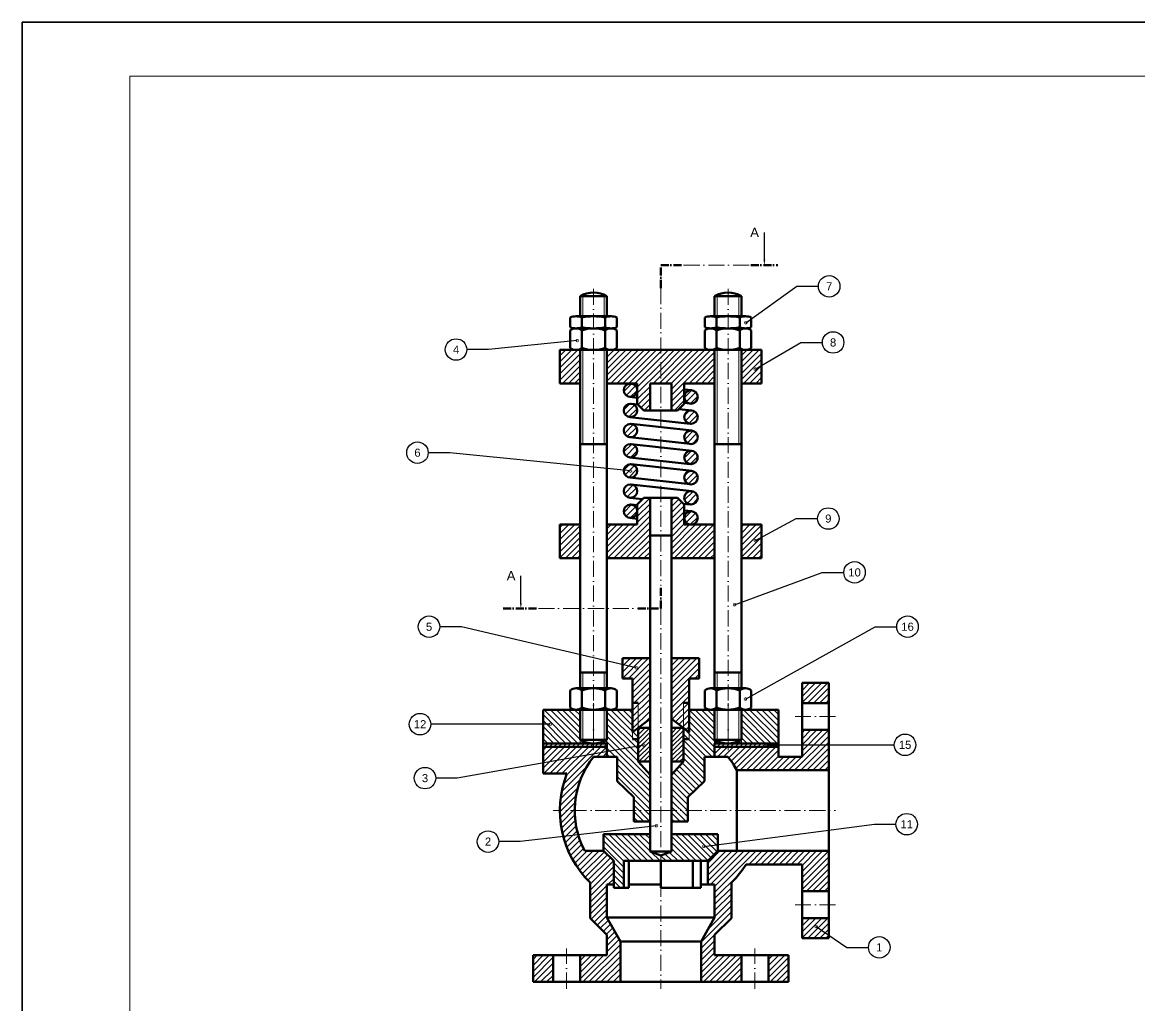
# Model space of a CAD drawing. Header units: millimetres. Extents: x 1800 to 4530, y 1899 to 2196.
# Drawn here: x 1800 to 2007.5, y 2012.9 to 2195.6 of the extents above; entities that cross this region are included whole.
import ezdxf
from ezdxf import colors
from ezdxf.entities.mleader import LeaderData, LeaderLine
from ezdxf.enums import TextEntityAlignment as Align
from ezdxf.math import Vec2, Vec3

# ---------------------------------------------------------------- set-up
doc = ezdxf.new("R2010")
doc.units = ezdxf.units.MM
doc.linetypes.add('ACAD_ISO10W100', pattern=[18, 12, -3, 0, -3])
for name, color, linetype, lineweight in [('010_formato', 5, 'Continuous', 35), ('015_cajetin', 4, 'Continuous', 18), ('030_linea_continua_gruesa', 7, 'Continuous', 50), ('031_linea_continua_fina', 4, 'Continuous', 18), ('034_ejes', 2, 'ACAD_ISO10W100', 18), ('035_rayados_sombreados', 3, 'Continuous', 18), ('040_cotas.', 1, 'Continuous', 18), ('060_plano_de_corte', 6, 'ACAD_ISO10W100', 50)]:
    doc.layers.add(name, color=color, linetype=linetype, lineweight=lineweight)
doc.styles.add('Arial 2.5', font='arial.ttf', dxfattribs={"height": 2.5})
doc.styles.add('Arial 3.5', font='arial.ttf', dxfattribs={"height": 3.5})
doc.styles.get("Standard").update_dxf_attribs({"font": 'arial.ttf'})
pattern_1 = [(45, (1456.81805, 2164.7955), (-0.561266, 0.561266), [])]
pattern_2 = [(45, (1710.3457, 2073.61654), (-0.4209495, 0.4209495), [])]
pattern_3 = [(45, (1394.3707, 2216.21685), (-0.561266, 0.561266), [])]
pattern_4 = [(45, (1710.3457, 2073.6165), (-0.561266, 0.561266), [])]

# ---------------------------------------------------------------- blocks, each defined once
blk = doc.blocks.new('_TagCircle')
at = {"color": 0, "linetype": 'ByBlock', "lineweight": -2, "transparency": 16777216}
blk.add_circle((0, 0), 4, dxfattribs=at)
at = {"layer": '035_rayados_sombreados', "color": 0, "transparency": 16777216, "style": 'Arial 2.5'}
blk.add_attdef('NÚMEROETIQUETA', text='', height=3, dxfattribs=at).set_placement((0, -1.5), align=Align.CENTER)
blk = doc.blocks.new('_DotSmall')
at = {"color": 0, "linetype": 'ByBlock', "const_width": 0.5}
blk.add_lwpolyline([(-0.0625, 0, 1), (0.0625, 0, 1)], format="xyb", close=True, dxfattribs=at)

msp = doc.modelspace()

# ---------------------------------------------------------------- hatches: boundary and pattern name
at = {"layer": '035_rayados_sombreados'}
h = msp.add_hatch(dxfattribs=at)
h.set_pattern_fill('ANSI31', color=256, scale=0.25)
h.set_pattern_definition(pattern_3)
h.paths.add_polyline_path([(1914.273, 2128.396), (1908.648, 2128.396), (1908.648, 2134.646), (1918.648, 2134.646), (1918.648, 2128.396), (1916.648, 2128.396), (1916.648, 2123.396), (1915.523, 2123.396), (1914.273, 2124.646)])
h.paths.add_polyline_path([(1899.898, 2134.646), (1903.648, 2134.646), (1903.648, 2128.396), (1899.898, 2128.396)])
h = msp.add_hatch(dxfattribs=at)
h.set_pattern_fill('ANSI31', color=256, scale=0.25)
h.set_pattern_definition(pattern_3)
h.paths.add_polyline_path([(1923.023, 2128.396), (1928.648, 2128.396), (1928.648, 2134.646), (1918.648, 2134.646), (1918.648, 2128.396), (1920.648, 2128.396), (1920.648, 2123.396), (1921.773, 2123.396), (1923.023, 2124.646)])
h.paths.add_polyline_path([(1937.398, 2134.646), (1933.648, 2134.646), (1933.648, 2128.396), (1937.398, 2128.396)])
h = msp.add_hatch(dxfattribs=at)
h.set_pattern_fill('ANSI31', color=256, scale=0.25)
h.set_pattern_definition(pattern_4)
h.paths.add_polyline_path([(1914.273, 2127.146, 1), (1911.773, 2127.146, 1)])
h.paths.add_polyline_path([(1925.523, 2125.896, 1), (1923.023, 2125.896, 1)])
h.paths.add_polyline_path([(1911.773, 2123.396, 1), (1914.273, 2123.396, 1)])
h.paths.add_polyline_path([(1923.023, 2122.146, 1), (1925.523, 2122.146, 1)])
h.paths.add_polyline_path([(1914.273, 2119.646, 1), (1911.773, 2119.646, 1)])
h.paths.add_polyline_path([(1925.523, 2118.396, 1), (1923.023, 2118.396, 1)])
h.paths.add_polyline_path([(1914.273, 2115.896, 1), (1911.773, 2115.896, 1)])
h.paths.add_polyline_path([(1925.523, 2114.646, 1), (1923.023, 2114.646, 1)])
h.paths.add_polyline_path([(1911.773, 2112.146, 1), (1914.273, 2112.146, 1)])
h.paths.add_polyline_path([(1923.023, 2110.896, 1), (1925.523, 2110.896, 1)])
h.paths.add_polyline_path([(1911.773, 2108.396, 1), (1914.273, 2108.396, 1)])
h.paths.add_polyline_path([(1925.523, 2107.146, 1), (1923.023, 2107.146, 1)])
h.paths.add_polyline_path([(1914.273, 2104.646, 1), (1911.773, 2104.646, 1)])
h.paths.add_polyline_path([(1923.023, 2103.396, 1), (1925.523, 2103.396, 1)])
h = msp.add_hatch(dxfattribs=at)
h.set_pattern_fill('ANSI31', color=256, scale=0.25)
h.set_pattern_definition(pattern_1)
h.paths.add_polyline_path([(1916.648, 2095.896), (1916.648, 2107.146), (1915.523, 2107.146), (1914.273, 2105.896), (1914.273, 2102.146), (1908.648, 2102.146), (1908.648, 2095.896)])
h.paths.add_polyline_path([(1899.898, 2095.896), (1903.648, 2095.896), (1903.648, 2102.146), (1899.898, 2102.146)])
h = msp.add_hatch(dxfattribs=at)
h.set_pattern_fill('ANSI31', color=256, scale=0.25)
h.set_pattern_definition(pattern_1)
h.paths.add_polyline_path([(1928.648, 2095.896), (1928.648, 2102.146), (1923.023, 2102.146), (1923.023, 2105.896), (1921.773, 2107.146), (1920.648, 2107.146), (1920.648, 2095.896)])
h.paths.add_polyline_path([(1937.398, 2102.146), (1933.648, 2102.146), (1933.648, 2095.896), (1937.398, 2095.896)])
h = msp.add_hatch(dxfattribs=at)
h.set_pattern_fill('ANSI31', color=256, scale=0.25)
h.set_pattern_definition([(45, (1882.071, 2127.18325), (-0.561266, 0.561266), [])])
h.paths.add_polyline_path([(1916.648, 2077.294), (1911.523, 2077.294), (1911.523, 2073.544), (1913.398, 2073.544), (1913.398, 2069.044), (1914.448, 2069.044), (1914.448, 2064.352), (1916.648, 2066.044)])
h.paths.add_polyline_path([(1914.448, 2069.044), (1913.398, 2069.044), (1913.398, 2063.544), (1914.448, 2064.352)])
h.paths.add_polyline_path([(1922.848, 2069.044), (1923.898, 2069.044), (1923.898, 2073.544), (1925.773, 2073.544), (1925.773, 2077.294), (1920.648, 2077.294), (1920.648, 2066.044), (1922.848, 2064.352)])
h.paths.add_polyline_path([(1923.898, 2069.044), (1922.848, 2069.044), (1922.848, 2064.352), (1923.898, 2063.544)])
h = msp.add_hatch(dxfattribs=at)
h.set_pattern_fill('ANSI31', color=256, scale=0.25)
h.set_pattern_definition(pattern_4)
h.paths.add_polyline_path([(1908.648, 2059.945), (1908.648, 2060.852), (1896.773, 2060.852), (1896.773, 2057.842)])
h.paths.add_polyline_path([(1906.158, 2058.977), (1908.648, 2058.977), (1908.648, 2059.945), (1896.773, 2057.842), (1896.773, 2055.852), (1901.204, 2055.852, 0.0941325), (1899.898, 2048.977), (1902.648, 2048.977, -0.1704041)])
h.paths.add_polyline_path([(1902.648, 2048.977), (1899.898, 2048.977, 0.0653476), (1900.533, 2044.138), (1903.299, 2044.458, -0.0716945)])
h.paths.add_polyline_path([(1903.299, 2044.458), (1900.533, 2044.138, 0.1343953), (1905.523, 2035.586), (1905.523, 2028.977), (1908.648, 2025.852), (1908.648, 2022.102), (1903.648, 2022.102), (1903.648, 2017.102), (1911.148, 2017.102), (1911.148, 2024.602), (1908.648, 2029.102), (1908.648, 2035.227), (1909.898, 2035.227), (1909.898, 2039.602), (1908.023, 2041.477), (1904.515, 2041.477, -0.0504395)])
h.paths.add_polyline_path([(1898.648, 2022.102), (1894.898, 2022.102), (1894.898, 2017.102), (1898.648, 2017.102)])
h.paths.add_polyline_path([(1933.648, 2022.102), (1928.648, 2022.102), (1928.648, 2025.852), (1931.773, 2028.977), (1931.773, 2035.586, 0.0582815), (1934.509, 2038.977), (1944.898, 2038.977), (1944.898, 2033.977), (1949.898, 2033.977), (1949.898, 2041.477), (1929.273, 2041.477), (1927.398, 2039.602), (1927.398, 2035.227), (1928.648, 2035.227), (1928.648, 2029.102), (1926.148, 2024.602), (1926.148, 2017.102), (1933.648, 2017.102)])
h.paths.add_polyline_path([(1942.398, 2022.102), (1938.648, 2022.102), (1938.648, 2017.102), (1942.398, 2017.102)], flags=17)
h.paths.add_polyline_path([(1947.716, 2027.123, -1), (1947.742, 2027.106), (1949.898, 2025.71), (1949.898, 2028.977), (1944.898, 2028.977), (1944.898, 2025.227), (1949.898, 2025.227), (1949.898, 2025.71)], flags=17)
h.paths.add_polyline_path([(1949.898, 2061.199), (1944.898, 2061.199), (1944.898, 2058.977), (1940.523, 2058.977), (1940.523, 2060.852), (1928.648, 2060.852), (1928.648, 2058.977), (1931.138, 2058.977, -0.0468483), (1932.781, 2056.477), (1949.898, 2056.477)])
h.paths.add_polyline_path([(1949.898, 2072.727), (1944.898, 2072.727), (1944.898, 2068.977), (1949.898, 2068.977)])
h.paths.add_polyline_path([(1949.898, 2063.977), (1944.898, 2063.977), (1944.898, 2061.199), (1949.898, 2061.199)])
h = msp.add_hatch(dxfattribs=at)
h.set_pattern_fill('ANSI31', color=256, scale=0.25, angle=90)
h.set_pattern_definition([(135, (1882.071, 2127.55825), (-0.561266, -0.561266), [])])
h.paths.add_polyline_path([(1903.648, 2067.727), (1896.773, 2067.727), (1896.773, 2061.477), (1903.648, 2061.477), (1903.648, 2062.146)])
h.paths.add_polyline_path([(1904.148, 2061.894, -0.0280278), (1903.648, 2062.146), (1903.648, 2061.477), (1904.148, 2061.477)])
h.paths.add_polyline_path([(1908.648, 2062.146, -0.0280278), (1908.148, 2061.894), (1908.148, 2061.477), (1908.648, 2061.477)])
h.paths.add_polyline_path([(1914.448, 2062.227), (1913.398, 2062.227), (1913.398, 2063.544), (1913.398, 2067.727), (1908.648, 2067.727), (1908.648, 2062.146), (1908.648, 2061.477), (1908.648, 2058.977), (1910.523, 2058.977), (1910.523, 2054.477), (1913.648, 2051.477), (1913.648, 2046.977), (1916.648, 2046.977), (1916.648, 2055.602), (1914.448, 2058.102)])
h.paths.add_polyline_path([(1926.773, 2054.477), (1926.773, 2058.977), (1928.648, 2058.977), (1928.648, 2061.477), (1928.648, 2062.146), (1928.648, 2067.727), (1923.898, 2067.727), (1923.898, 2063.544), (1923.898, 2062.227), (1922.848, 2062.227), (1922.848, 2058.102), (1920.648, 2055.602), (1920.648, 2046.977), (1923.648, 2046.977), (1923.648, 2051.477)])
h.paths.add_polyline_path([(1929.148, 2061.894, -0.0280278), (1928.648, 2062.146), (1928.648, 2061.477), (1929.148, 2061.477)])
h.paths.add_polyline_path([(1933.648, 2062.146, -0.0280278), (1933.148, 2061.894), (1933.148, 2061.477), (1933.648, 2061.477)])
h.paths.add_polyline_path([(1940.523, 2067.727), (1933.648, 2067.727), (1933.648, 2062.146), (1933.648, 2061.477), (1940.523, 2061.477)])
h.paths.add_polyline_path([(1923.898, 2063.544), (1922.848, 2064.352), (1922.848, 2062.227), (1923.898, 2062.227)], flags=17)
h.paths.add_polyline_path([(1914.448, 2064.352), (1913.398, 2063.544), (1913.398, 2062.227), (1914.448, 2062.227)], flags=17)
h = msp.add_hatch(dxfattribs=at)
h.set_pattern_fill('ANSI31', color=256, scale=0.1875)
h.set_pattern_definition(pattern_2)
h.paths.add_polyline_path([(1916.648, 2064.352), (1914.448, 2064.352), (1914.448, 2058.102), (1916.648, 2058.102)])
h.paths.add_polyline_path([(1922.848, 2064.352), (1920.648, 2064.352), (1920.648, 2058.102), (1922.848, 2058.102)])
h = msp.add_hatch(dxfattribs=at)
h.set_pattern_fill('ANSI31', color=256, scale=0.1875)
h.set_pattern_definition(pattern_2)
h.paths.add_polyline_path([(1906.148, 2061.477), (1896.773, 2061.477), (1896.773, 2060.852), (1906.148, 2060.852)])
h.paths.add_polyline_path([(1908.648, 2061.477), (1906.148, 2061.477), (1906.148, 2060.852), (1908.648, 2060.852)])
h.paths.add_polyline_path([(1931.148, 2061.477), (1928.648, 2061.477), (1928.648, 2060.852), (1931.148, 2060.852)])
h.paths.add_polyline_path([(1940.523, 2061.477), (1931.148, 2061.477), (1931.148, 2060.852), (1940.523, 2060.852)])
h = msp.add_hatch(dxfattribs=at)
h.set_pattern_fill('ANSI31', color=256, scale=0.25, angle=90)
h.set_pattern_definition([(135, (800.048, 1469.7704), (-0.561266, -0.561266), [])])
h.paths.add_polyline_path([(1916.648, 2044.602), (1908.023, 2044.602), (1908.023, 2041.477), (1909.898, 2039.602), (1909.898, 2034.602), (1911.773, 2034.602), (1911.773, 2039.602), (1918.648, 2039.602), (1918.648, 2040.602), (1916.648, 2041.352)])
h.paths.add_polyline_path([(1929.273, 2044.602), (1920.648, 2044.602), (1920.648, 2041.352), (1918.648, 2040.602), (1918.648, 2039.602), (1927.398, 2039.602), (1929.273, 2041.477)])

# ---------------------------------------------------------------- linework, layer by layer
at = {"layer": '010_formato'}
for p, q in [((1799.975, 2195.563), (2219.975, 2195.563)), ((1799.975, 1898.563), (1799.975, 2195.563))]:
    msp.add_line(p, q, dxfattribs=at)
at = {"layer": '015_cajetin'}
for p, q in [((1819.975, 1908.563), (1819.975, 2185.563)), ((1819.975, 2185.563), (2209.975, 2185.563))]:
    msp.add_line(p, q, dxfattribs=at)
at = {"layer": '030_linea_continua_gruesa'}
for p, q in [((1903.648, 2144.646), (1908.648, 2144.646)), ((1903.648, 2140.896), (1903.648, 2144.646)), ((1908.648, 2144.646), (1908.648, 2140.896)), ((1908.648, 2144.646), (1908.648, 2140.896)), ((1928.648, 2144.646), (1933.648, 2144.646)), ((1928.648, 2140.896), (1928.648, 2144.646)), ((1933.648, 2144.646), (1933.648, 2140.896)), ((1933.648, 2144.646), (1933.648, 2140.896)), ((1901.818, 2140.671), (1901.818, 2139.771)), ((1901.818, 2138.871), (1901.818, 2139.771)), ((1902.9, 2140.896), (1909.396, 2140.896)), ((1902.9, 2140.896), (1903.983, 2140.896)), ((1903.983, 2140.671), (1903.983, 2139.771)), ((1903.983, 2138.871), (1903.983, 2139.771)), ((1908.313, 2140.896), (1909.396, 2140.896)), ((1908.313, 2140.671), (1908.313, 2139.771)), ((1908.313, 2138.871), (1908.313, 2139.771)), ((1910.478, 2140.671), (1910.478, 2139.771)), ((1910.478, 2138.871), (1910.478, 2139.771)), ((1926.818, 2140.671), (1926.818, 2139.771)), ((1926.818, 2138.871), (1926.818, 2139.771)), ((1927.9, 2140.896), (1934.396, 2140.896)), ((1927.9, 2140.896), (1928.983, 2140.896)), ((1928.983, 2140.671), (1928.983, 2139.771)), ((1928.983, 2138.871), (1928.983, 2139.771)), ((1933.313, 2140.896), (1934.396, 2140.896)), ((1933.313, 2140.671), (1933.313, 2139.771)), ((1933.313, 2138.871), (1933.313, 2139.771)), ((1935.478, 2140.671), (1935.478, 2139.771)), ((1935.478, 2138.871), (1935.478, 2139.771)), ((1901.818, 2136.646), (1901.818, 2138.246)), ((1902.9, 2138.646), (1909.396, 2138.646)), ((1902.9, 2138.646), (1909.396, 2138.646)), ((1902.9, 2138.646), (1903.983, 2138.646)), ((1903.983, 2138.246), (1903.983, 2136.646)), ((1908.313, 2138.646), (1909.396, 2138.646)), ((1908.313, 2138.246), (1908.313, 2136.646)), ((1910.478, 2138.246), (1910.478, 2136.646)), ((1926.818, 2136.646), (1926.818, 2138.246)), ((1927.9, 2138.646), (1934.396, 2138.646)), ((1927.9, 2138.646), (1934.396, 2138.646)), ((1927.9, 2138.646), (1928.983, 2138.646)), ((1928.983, 2138.246), (1928.983, 2136.646)), ((1933.313, 2138.646), (1934.396, 2138.646)), ((1933.313, 2138.246), (1933.313, 2136.646)), ((1935.478, 2138.246), (1935.478, 2136.646)), ((1901.818, 2136.646), (1901.818, 2135.046)), ((1903.983, 2135.046), (1903.983, 2136.646)), ((1908.313, 2135.046), (1908.313, 2136.646)), ((1910.478, 2135.046), (1910.478, 2136.646)), ((1926.818, 2136.646), (1926.818, 2135.046)), ((1928.983, 2135.046), (1928.983, 2136.646)), ((1933.313, 2135.046), (1933.313, 2136.646)), ((1935.478, 2135.046), (1935.478, 2136.646)), ((1899.898, 2134.646), (1899.898, 2128.396)), ((1903.648, 2134.646), (1899.898, 2134.646)), ((1902.9, 2134.646), (1909.396, 2134.646)), ((1903.648, 2071.727), (1903.648, 2134.646)), ((1903.648, 2134.646), (1903.648, 2128.396)), ((1903.648, 2134.646), (1903.648, 2132.771)), ((1918.648, 2134.646), (1908.648, 2134.646)), ((1908.648, 2134.646), (1908.648, 2128.396)), ((1908.648, 2134.646), (1908.648, 2117.146)), ((1908.648, 2134.646), (1908.648, 2071.727)), ((1908.648, 2134.646), (1908.648, 2132.771)), ((1918.648, 2134.646), (1928.648, 2134.646)), ((1927.9, 2134.646), (1934.396, 2134.646)), ((1928.648, 2071.727), (1928.648, 2134.646)), ((1928.648, 2134.646), (1928.648, 2128.396)), ((1928.648, 2134.646), (1928.648, 2132.771)), ((1933.648, 2134.646), (1933.648, 2128.396)), ((1933.648, 2134.646), (1937.398, 2134.646)), ((1933.648, 2134.646), (1933.648, 2117.146)), ((1933.648, 2134.646), (1933.648, 2071.727)), ((1933.648, 2134.646), (1933.648, 2132.771)), ((1937.398, 2134.646), (1937.398, 2128.396)), ((1903.648, 2128.396), (1899.898, 2128.396)), ((1914.273, 2128.396), (1908.648, 2128.396)), ((1913.161, 2128.389), (1914.273, 2128.265)), ((1914.273, 2124.646), (1914.273, 2128.396)), ((1916.648, 2128.396), (1916.648, 2123.396)), ((1918.648, 2128.396), (1916.648, 2128.396)), ((1918.648, 2128.396), (1920.648, 2128.396)), ((1920.648, 2128.396), (1920.648, 2123.396)), ((1923.023, 2124.646), (1923.023, 2128.396)), ((1923.023, 2128.396), (1928.648, 2128.396)), ((1923.023, 2127.293), (1924.411, 2127.139)), ((1928.648, 2102.146), (1928.648, 2128.396)), ((1933.648, 2128.396), (1937.398, 2128.396)), ((1912.885, 2125.904), (1914.273, 2125.75)), ((1913.161, 2124.639), (1914.421, 2124.499)), ((1914.273, 2124.646), (1915.523, 2123.396)), ((1918.648, 2123.396), (1915.523, 2123.396)), ((1918.648, 2123.396), (1921.773, 2123.396)), ((1923.023, 2124.646), (1921.773, 2123.396)), ((1922.03, 2123.653), (1924.411, 2123.389)), ((1923.023, 2124.778), (1924.135, 2124.654)), ((1912.885, 2122.154), (1924.135, 2120.904)), ((1913.161, 2120.889), (1924.411, 2119.639)), ((1908.648, 2117.146), (1903.648, 2117.146)), ((1912.885, 2118.404), (1924.135, 2117.154)), ((1913.161, 2117.139), (1924.411, 2115.889)), ((1933.648, 2117.146), (1928.648, 2117.146)), ((1912.885, 2114.654), (1924.135, 2113.404)), ((1913.161, 2113.389), (1924.411, 2112.139)), ((1912.885, 2110.904), (1924.135, 2109.654)), ((1913.161, 2109.639), (1924.411, 2108.389)), ((1912.885, 2107.154), (1915.276, 2106.888)), ((1914.273, 2105.896), (1915.523, 2107.146)), ((1916.648, 2107.146), (1915.523, 2107.146)), ((1916.648, 2095.896), (1916.648, 2107.146)), ((1916.648, 2107.146), (1920.648, 2107.146)), ((1920.648, 2107.146), (1921.773, 2107.146)), ((1920.648, 2095.896), (1920.648, 2107.146)), ((1923.023, 2105.896), (1921.773, 2107.146)), ((1913.161, 2105.889), (1914.273, 2105.765)), ((1913.161, 2105.889), (1914.273, 2105.765)), ((1914.273, 2105.896), (1914.273, 2102.146)), ((1922.875, 2106.044), (1924.135, 2105.904)), ((1923.023, 2105.896), (1923.023, 2102.146)), ((1923.023, 2104.793), (1924.411, 2104.639)), ((1923.023, 2104.793), (1924.411, 2104.639)), ((1899.898, 2095.896), (1899.898, 2102.146)), ((1903.648, 2102.146), (1899.898, 2102.146)), ((1914.273, 2102.146), (1908.648, 2102.146)), ((1912.885, 2103.404), (1914.273, 2103.25)), ((1923.023, 2102.278), (1924.135, 2102.154)), ((1923.023, 2102.146), (1928.648, 2102.146)), ((1933.648, 2102.146), (1937.398, 2102.146)), ((1937.398, 2095.896), (1937.398, 2102.146)), ((1916.648, 2041.352), (1916.648, 2100.102)), ((1916.648, 2100.102), (1920.648, 2100.102)), ((1920.648, 2100.102), (1920.648, 2041.352)), ((1903.648, 2095.896), (1899.898, 2095.896)), ((1916.648, 2095.896), (1908.648, 2095.896)), ((1920.648, 2095.896), (1928.648, 2095.896)), ((1928.648, 2074.646), (1928.648, 2095.896)), ((1933.648, 2095.896), (1937.398, 2095.896)), ((1911.523, 2073.544), (1911.523, 2077.294)), ((1911.523, 2077.294), (1916.648, 2077.294)), ((1916.648, 2066.044), (1916.648, 2077.294)), ((1925.773, 2077.294), (1920.648, 2077.294)), ((1920.648, 2066.044), (1920.648, 2077.294)), ((1925.773, 2073.544), (1925.773, 2077.294)), ((1908.648, 2074.646), (1903.648, 2074.646)), ((1904.148, 2074.646), (1908.148, 2074.646)), ((1908.648, 2071.727), (1908.648, 2074.646)), ((1913.398, 2073.544), (1911.523, 2073.544)), ((1913.398, 2063.544), (1913.398, 2073.544)), ((1923.898, 2063.544), (1923.898, 2073.544)), ((1923.898, 2073.544), (1925.773, 2073.544)), ((1933.648, 2074.646), (1928.648, 2074.646)), ((1929.148, 2074.646), (1933.148, 2074.646)), ((1933.648, 2071.727), (1933.648, 2074.646)), ((1901.818, 2069.727), (1901.818, 2071.327)), ((1902.9, 2071.727), (1909.396, 2071.727)), ((1903.983, 2071.327), (1903.983, 2069.727)), ((1908.313, 2071.327), (1908.313, 2069.727)), ((1910.478, 2071.327), (1910.478, 2069.727)), ((1926.818, 2069.727), (1926.818, 2071.327)), ((1927.9, 2071.727), (1934.396, 2071.727)), ((1928.983, 2071.327), (1928.983, 2069.727)), ((1933.313, 2071.327), (1933.313, 2069.727)), ((1935.478, 2071.327), (1935.478, 2069.727)), ((1949.898, 2072.727), (1944.898, 2072.727)), ((1944.898, 2072.727), (1944.898, 2058.977)), ((1949.898, 2048.977), (1949.898, 2072.727)), ((1901.818, 2069.727), (1901.818, 2068.127)), ((1903.983, 2068.127), (1903.983, 2069.727)), ((1908.313, 2068.127), (1908.313, 2069.727)), ((1910.478, 2068.127), (1910.478, 2069.727)), ((1914.448, 2069.044), (1913.398, 2069.044)), ((1922.848, 2069.044), (1923.898, 2069.044)), ((1926.818, 2069.727), (1926.818, 2068.127)), ((1928.983, 2068.127), (1928.983, 2069.727)), ((1933.313, 2068.127), (1933.313, 2069.727)), ((1935.478, 2068.127), (1935.478, 2069.727)), ((1949.898, 2068.977), (1944.898, 2068.977)), ((1896.773, 2061.477), (1896.773, 2067.727)), ((1896.773, 2067.727), (1913.398, 2067.727)), ((1902.9, 2067.727), (1909.396, 2067.727)), ((1903.648, 2062.146), (1903.648, 2067.727)), ((1908.648, 2062.146), (1908.648, 2067.727)), ((1908.648, 2067.727), (1908.648, 2062.146)), ((1928.648, 2067.727), (1923.898, 2067.727)), ((1927.9, 2067.727), (1934.396, 2067.727)), ((1928.648, 2062.146), (1928.648, 2067.727)), ((1933.648, 2062.146), (1933.648, 2067.727)), ((1940.523, 2067.727), (1933.648, 2067.727)), ((1933.648, 2067.727), (1933.648, 2062.146)), ((1940.523, 2061.477), (1940.523, 2067.727)), ((1916.648, 2066.044), (1913.398, 2063.544)), ((1920.648, 2066.044), (1923.898, 2063.544)), ((1949.898, 2048.977), (1949.898, 2066.477)), ((1914.448, 2064.352), (1914.448, 2058.102)), ((1914.448, 2064.352), (1916.648, 2064.352)), ((1914.448, 2064.352), (1914.448, 2058.102)), ((1922.848, 2064.352), (1920.648, 2064.352)), ((1922.848, 2064.352), (1922.848, 2058.102)), ((1922.848, 2064.352), (1922.848, 2058.102)), ((1949.898, 2063.977), (1944.898, 2063.977)), ((1908.648, 2061.477), (1896.773, 2061.477)), ((1908.648, 2061.477), (1896.773, 2061.477)), ((1896.773, 2061.477), (1896.773, 2060.852)), ((1896.773, 2060.852), (1908.648, 2060.852)), ((1896.773, 2060.852), (1896.773, 2055.852)), ((1896.773, 2055.852), (1896.773, 2060.852)), ((1908.648, 2062.146), (1903.648, 2062.146)), ((1906.148, 2062.146), (1904.148, 2062.146)), ((1904.148, 2061.477), (1904.148, 2061.894)), ((1908.148, 2061.477), (1908.148, 2061.894)), ((1908.648, 2058.977), (1908.648, 2061.477)), ((1908.648, 2060.852), (1908.648, 2061.477)), ((1908.648, 2058.977), (1908.648, 2060.852)), ((1914.448, 2062.227), (1913.398, 2062.227)), ((1922.848, 2062.227), (1923.898, 2062.227)), ((1933.648, 2062.146), (1928.648, 2062.146)), ((1928.648, 2058.977), (1928.648, 2061.477)), ((1928.648, 2061.477), (1940.523, 2061.477)), ((1940.523, 2061.477), (1928.648, 2061.477)), ((1928.648, 2061.477), (1928.648, 2060.852)), ((1940.523, 2060.852), (1928.648, 2060.852)), ((1928.648, 2058.977), (1928.648, 2060.852)), ((1931.148, 2062.146), (1929.148, 2062.146)), ((1929.148, 2061.477), (1929.148, 2061.894)), ((1933.148, 2061.477), (1933.148, 2061.894)), ((1940.523, 2060.852), (1940.523, 2061.477)), ((1940.523, 2058.977), (1940.523, 2060.852)), ((1908.648, 2058.977), (1906.158, 2058.977)), ((1910.523, 2058.977), (1908.648, 2058.977)), ((1910.523, 2054.477), (1910.523, 2058.977)), ((1926.773, 2054.477), (1926.773, 2058.977)), ((1926.773, 2058.977), (1928.648, 2058.977)), ((1928.648, 2058.977), (1931.138, 2058.977)), ((1944.898, 2058.977), (1940.523, 2058.977)), ((1949.898, 2056.477), (1949.898, 2058.977)), ((1914.448, 2058.102), (1916.648, 2058.102)), ((1914.448, 2058.102), (1916.648, 2055.602)), ((1914.448, 2058.102), (1916.648, 2058.102)), ((1922.848, 2058.102), (1920.648, 2058.102)), ((1922.848, 2058.102), (1920.648, 2055.602)), ((1922.848, 2058.102), (1920.648, 2058.102)), ((1949.898, 2056.477), (1932.781, 2056.477)), ((1932.781, 2056.477), (1932.781, 2041.477)), ((1949.898, 2041.477), (1949.898, 2056.477)), ((1896.773, 2055.852), (1901.204, 2055.852)), ((1910.523, 2054.477), (1913.648, 2051.477)), ((1916.648, 2055.602), (1916.648, 2046.977)), ((1920.648, 2055.602), (1920.648, 2046.977)), ((1926.773, 2054.477), (1923.648, 2051.477)), ((1913.648, 2046.977), (1913.648, 2051.477)), ((1923.648, 2046.977), (1923.648, 2051.477)), ((1949.898, 2048.977), (1949.898, 2025.227)), ((1949.898, 2048.977), (1949.898, 2031.477)), ((1913.648, 2046.977), (1916.648, 2046.977)), ((1920.648, 2046.977), (1923.648, 2046.977)), ((1908.023, 2041.477), (1908.023, 2044.602)), ((1908.023, 2044.602), (1916.648, 2044.602)), ((1916.648, 2044.602), (1916.648, 2041.352)), ((1920.648, 2041.352), (1920.648, 2044.602)), ((1920.648, 2044.602), (1929.273, 2044.602)), ((1929.273, 2044.602), (1929.273, 2041.477)), ((1908.023, 2041.477), (1904.515, 2041.477)), ((1909.898, 2039.602), (1908.023, 2041.477)), ((1909.898, 2039.602), (1908.023, 2041.477)), ((1916.648, 2041.352), (1920.648, 2041.352)), ((1918.648, 2040.602), (1916.648, 2041.352)), ((1918.648, 2040.602), (1920.648, 2041.352)), ((1927.398, 2039.602), (1929.273, 2041.477)), ((1927.398, 2039.602), (1929.273, 2041.477)), ((1929.273, 2041.477), (1949.898, 2041.477)), ((1909.898, 2039.602), (1909.898, 2035.227)), ((1909.898, 2034.602), (1909.898, 2039.602)), ((1927.398, 2039.602), (1911.773, 2039.602)), ((1911.773, 2034.602), (1911.773, 2039.602)), ((1912.694, 2034.602), (1912.694, 2039.602)), ((1918.648, 2039.602), (1918.648, 2034.602)), ((1924.602, 2034.602), (1924.602, 2039.602)), ((1926.108, 2034.602), (1926.108, 2039.602)), ((1927.398, 2039.602), (1927.398, 2035.227)), ((1944.898, 2038.977), (1934.509, 2038.977)), ((1944.898, 2025.227), (1944.898, 2038.977)), ((1905.523, 2028.977), (1905.523, 2035.586)), ((1931.773, 2028.977), (1931.773, 2035.586)), ((1908.648, 2029.102), (1908.648, 2035.227)), ((1908.648, 2035.227), (1909.898, 2035.227)), ((1909.898, 2034.602), (1912.694, 2034.602)), ((1912.694, 2035.227), (1918.648, 2035.227)), ((1918.648, 2034.602), (1926.108, 2034.602)), ((1928.648, 2035.227), (1926.108, 2035.227)), ((1928.648, 2029.102), (1928.648, 2035.227)), ((1949.898, 2033.977), (1944.898, 2033.977)), ((1905.523, 2028.977), (1908.648, 2025.852)), ((1908.648, 2029.102), (1911.148, 2024.602)), ((1908.648, 2029.102), (1918.648, 2029.102)), ((1928.648, 2029.102), (1918.648, 2029.102)), ((1928.648, 2029.102), (1926.148, 2024.602)), ((1931.773, 2028.977), (1928.648, 2025.852)), ((1949.898, 2028.977), (1944.898, 2028.977)), ((1908.648, 2022.102), (1908.648, 2025.852)), ((1928.648, 2022.102), (1928.648, 2025.852)), ((1949.898, 2025.227), (1944.898, 2025.227)), ((1911.148, 2017.102), (1911.148, 2024.602)), ((1911.148, 2024.602), (1918.648, 2024.602)), ((1926.148, 2024.602), (1918.648, 2024.602)), ((1926.148, 2017.102), (1926.148, 2024.602)), ((1908.648, 2022.102), (1894.898, 2022.102)), ((1894.898, 2022.102), (1894.898, 2017.102)), ((1898.648, 2017.102), (1898.648, 2022.102)), ((1901.148, 2022.102), (1903.648, 2022.102)), ((1903.648, 2022.102), (1903.648, 2017.102)), ((1928.648, 2022.102), (1942.398, 2022.102)), ((1936.148, 2022.102), (1933.648, 2022.102)), ((1933.648, 2022.102), (1933.648, 2017.102)), ((1938.648, 2017.102), (1938.648, 2022.102)), ((1942.398, 2022.102), (1942.398, 2017.102)), ((1918.648, 2017.102), (1894.898, 2017.102)), ((1894.898, 2017.102), (1918.648, 2017.102)), ((1903.648, 2017.102), (1898.648, 2017.102)), ((1918.648, 2017.102), (1901.148, 2017.102)), ((1918.648, 2017.102), (1911.148, 2017.102)), ((1918.648, 2017.102), (1942.398, 2017.102)), ((1942.398, 2017.102), (1918.648, 2017.102)), ((1918.648, 2017.102), (1926.148, 2017.102)), ((1918.648, 2017.102), (1936.148, 2017.102)), ((1933.648, 2017.102), (1938.648, 2017.102))]:
    msp.add_line(p, q, dxfattribs=at)
for centre in [(1913.023, 2127.146), (1924.273, 2125.896), (1913.023, 2123.396), (1924.273, 2122.146), (1913.023, 2119.646), (1924.273, 2118.396), (1913.023, 2115.896), (1924.273, 2114.646), (1913.023, 2112.146), (1924.273, 2110.896), (1913.023, 2108.396), (1924.273, 2107.146), (1913.023, 2104.646), (1924.273, 2103.396)]:
    msp.add_circle(centre, 1.25, dxfattribs=at)
for centre, radius, start, end in [((1906.148, 2140.316), 5, 60, 120), ((1931.148, 2140.316), 5, 60, 120), ((1902.9, 2138.18), 2.717, 66.51694, 113.48306), ((1906.148, 2130.367), 10.529, 78.13389, 101.86611), ((1909.396, 2138.18), 2.717, 66.51694, 113.48306), ((1927.9, 2138.18), 2.717, 66.51694, 113.48306), ((1931.148, 2130.367), 10.529, 78.13389, 101.86611), ((1934.396, 2138.18), 2.717, 66.51694, 113.48306), ((1902.9, 2141.363), 2.717, 246.51694, 293.48306), ((1902.9, 2136.982), 1.665, 49.44104, 130.55896), ((1906.148, 2149.176), 10.529, 258.13389, 281.86611), ((1906.148, 2132.587), 6.059, 69.06503, 110.93497), ((1909.396, 2141.363), 2.717, 246.51694, 293.48306), ((1909.396, 2136.982), 1.665, 49.44104, 130.55896), ((1927.9, 2141.363), 2.717, 246.51694, 293.48306), ((1927.9, 2136.982), 1.665, 49.44104, 130.55896), ((1931.148, 2149.176), 10.529, 258.13389, 281.86611), ((1931.148, 2132.587), 6.059, 69.06503, 110.93497), ((1934.396, 2141.363), 2.717, 246.51694, 293.48306), ((1934.396, 2136.982), 1.665, 49.44104, 130.55896), ((1902.9, 2136.311), 1.665, 229.44104, 310.55896), ((1906.148, 2140.706), 6.059, 249.06503, 290.93497), ((1909.396, 2136.311), 1.665, 229.44104, 310.55896), ((1927.9, 2136.311), 1.665, 229.44104, 310.55896), ((1931.148, 2140.706), 6.059, 249.06503, 290.93497), ((1934.396, 2136.311), 1.665, 229.44104, 310.55896), ((1902.9, 2070.062), 1.665, 49.44104, 130.55896), ((1906.148, 2065.667), 6.059, 69.06503, 110.93497), ((1909.396, 2070.062), 1.665, 49.44104, 130.55896), ((1927.9, 2070.062), 1.665, 49.44104, 130.55896), ((1931.148, 2065.667), 6.059, 69.06503, 110.93497), ((1934.396, 2070.062), 1.665, 49.44104, 130.55896), ((1902.9, 2069.391), 1.665, 229.44104, 310.55896), ((1906.148, 2073.786), 6.059, 249.06503, 290.93497), ((1909.396, 2069.391), 1.665, 229.44104, 310.55896), ((1927.9, 2069.391), 1.665, 229.44104, 310.55896), ((1931.148, 2073.786), 6.059, 249.06503, 290.93497), ((1934.396, 2069.391), 1.665, 229.44104, 310.55896), ((1906.148, 2066.477), 5, 240, 300), ((1931.148, 2066.477), 5, 240, 300), ((1918.648, 2048.977), 16, 141.31781, 207.95319), ((1918.648, 2048.977), 16, 27.95319, 38.68219), ((1918.648, 2048.977), 18.75, 158.48981, 225.573), ((1918.648, 2048.977), 18.75, 314.427, 327.76905)]:
    msp.add_arc(centre, radius, start, end, dxfattribs=at)
at = {"layer": '031_linea_continua_fina'}
for p, q in [((1904.148, 2140.896), (1904.148, 2144.899)), ((1908.148, 2140.896), (1908.148, 2144.899)), ((1929.148, 2140.896), (1929.148, 2144.899)), ((1933.148, 2140.896), (1933.148, 2144.899)), ((1904.148, 2117.146), (1904.148, 2134.646)), ((1908.148, 2117.146), (1908.148, 2134.646)), ((1929.148, 2117.146), (1929.148, 2134.646)), ((1933.148, 2117.146), (1933.148, 2134.646)), ((1904.148, 2071.727), (1904.148, 2074.646)), ((1908.148, 2074.646), (1908.148, 2071.727)), ((1929.148, 2071.727), (1929.148, 2074.646)), ((1933.148, 2074.646), (1933.148, 2071.727)), ((1914.448, 2064.352), (1914.448, 2069.044)), ((1922.848, 2064.352), (1922.848, 2069.044)), ((1904.148, 2061.894), (1904.148, 2067.727)), ((1908.148, 2067.727), (1908.148, 2061.894)), ((1929.148, 2061.894), (1929.148, 2067.727)), ((1933.148, 2067.727), (1933.148, 2061.894)), ((1913.398, 2063.544), (1913.398, 2062.227)), ((1923.898, 2063.544), (1923.898, 2062.227)), ((1903.648, 2061.477), (1903.648, 2062.146)), ((1908.648, 2061.477), (1908.648, 2062.146)), ((1928.648, 2061.477), (1928.648, 2062.146)), ((1933.648, 2061.477), (1933.648, 2062.146))]:
    msp.add_line(p, q, dxfattribs=at)
at = {"layer": '034_ejes', "ltscale": 0.25}
for p, q in [((1922.898, 2150.399), (1935.398, 2150.399)), ((1906.148, 2060.227), (1906.148, 2146.566)), ((1918.648, 2146.149), (1918.648, 2090.796)), ((1931.148, 2060.227), (1931.148, 2146.566)), ((1895.917, 2086.546), (1914.391, 2086.546)), ((1918.648, 2086.546), (1918.648, 2015.852)), ((1951.148, 2066.477), (1943.648, 2066.477)), ((1918.648, 2048.977), (1898.648, 2048.977)), ((1918.648, 2048.977), (1951.148, 2048.977)), ((1951.148, 2031.477), (1943.648, 2031.477)), ((1901.148, 2015.852), (1901.148, 2023.352)), ((1936.148, 2015.852), (1936.148, 2023.352))]:
    msp.add_line(p, q, dxfattribs=at)
at = {"layer": '034_ejes'}
for p, q in [((1906.148, 2060.227), (1906.148, 2068.977)), ((1931.148, 2060.227), (1931.148, 2068.977))]:
    msp.add_line(p, q, dxfattribs=at)
at = {"layer": '060_plano_de_corte', "ltscale": 0.125}
for p, q in [((1918.648, 2146.149), (1918.648, 2150.399)), ((1918.648, 2150.399), (1922.898, 2150.399)), ((1935.398, 2150.399), (1940.398, 2150.399)), ((1918.648, 2086.546), (1918.648, 2090.796)), ((1889.362, 2086.546), (1895.917, 2086.546)), ((1914.391, 2086.546), (1918.648, 2086.546))]:
    msp.add_line(p, q, dxfattribs=at)

# ---------------------------------------------------------------- leaders
at = {"layer": '040_cotas.'}
ml = msp.add_multileader_mtext('Standard', dxfattribs=at)
ml.set_content('A', color=256, style='Arial 3.5')
ml.set_leader_properties()
ml.build(insert=Vec2(0, 0))
ml.multileader.update_dxf_attribs({"has_dogleg": 0, "arrow_head_size": 1, "scale": 2})
ctx = ml.context
ctx.base_point, ctx.scale, ctx.char_height, ctx.arrow_head_size, ctx.landing_gap_size, ctx.plane_origin = Vec3(1934.264, 2156.505), 2, 1.75, 1, 1, Vec3(1937.898, 2150.399)
ctx.text_align_type = 2
notes = []
notes.append((ctx, [(0, (1, 1, 0), (1941.898, 2156.505), (-1, 0), 4, [(0, [(1937.898, 2150.399)], 0, [])])]))
ctx.mtext.insert, ctx.mtext.alignment, ctx.mtext.flow_direction = Vec3(1936.898, 2157.38), 3, 5
ml = msp.add_multileader_block('Standard', dxfattribs=at)
ml.set_content('_TagCircle', color=256, scale=0.5)
ml.set_attribute('NÚMEROETIQUETA', '7', width=0)
ml.set_leader_properties()
ml.set_arrow_properties(name='DOTSMALL')
ml.build(insert=Vec2(0, 0))
ml.multileader.update_dxf_attribs({"arrow_head_size": 1, "scale": 2})
ctx = ml.context
ctx.base_point, ctx.scale, ctx.char_height, ctx.arrow_head_size, ctx.landing_gap_size, ctx.plane_origin = Vec3(1947.949, 2146.474), 2, 2, 1, 1, Vec3(1934.456, 2139.701)
notes.append((ctx, [(0, (1, 1, 0), (1943.949, 2146.474), (1, 0), 4, [(0, [(1934.456, 2139.701)], 0, [])])]))
ctx.block.insert = Vec3(1949.949, 2146.474)
ml = msp.add_multileader_block('Standard', dxfattribs=at)
ml.set_content('_TagCircle', color=256, scale=0.5)
ml.set_attribute('NÚMEROETIQUETA', '8', width=0)
ml.set_leader_properties()
ml.set_arrow_properties(name='DOTSMALL')
ml.build(insert=Vec2(0, 0))
ml.multileader.update_dxf_attribs({"arrow_head_size": 1, "scale": 2})
ctx = ml.context
ctx.base_point, ctx.scale, ctx.char_height, ctx.arrow_head_size, ctx.landing_gap_size, ctx.plane_origin = Vec3(1948.68, 2136.03), 2, 2, 1, 1, Vec3(1936.221, 2131.072)
notes.append((ctx, [(0, (1, 1, 0), (1944.68, 2136.03), (1, 0), 4, [(0, [(1936.221, 2131.072)], 0, [])])]))
ctx.block.insert = Vec3(1950.68, 2136.03)
ml = msp.add_multileader_block('Standard', dxfattribs=at)
ml.set_content('_TagCircle', color=256, scale=0.5)
ml.set_attribute('NÚMEROETIQUETA', '4', width=0)
ml.set_leader_properties()
ml.set_arrow_properties(name='DOTSMALL')
ml.build(insert=Vec2(0, 0))
ml.multileader.update_dxf_attribs({"arrow_head_size": 1, "scale": 2})
ctx = ml.context
ctx.base_point, ctx.scale, ctx.char_height, ctx.arrow_head_size, ctx.landing_gap_size, ctx.plane_origin = Vec3(1878.597, 2134.707), 2, 2, 1, 1, Vec3(1903.123, 2136.378)
notes.append((ctx, [(0, (1, 1, 0), (1886.597, 2134.707), (-1, 0), 4, [(0, [(1903.123, 2136.378)], 0, [])])]))
ctx.block.insert = Vec3(1880.597, 2134.707)
ml = msp.add_multileader_block('Standard', dxfattribs=at)
ml.set_content('_TagCircle', color=256, scale=0.5)
ml.set_attribute('NÚMEROETIQUETA', '6', width=0)
ml.set_leader_properties()
ml.set_arrow_properties(name='DOTSMALL')
ml.build(insert=Vec2(0, 0))
ml.multileader.update_dxf_attribs({"arrow_head_size": 1, "scale": 2})
ctx = ml.context
ctx.base_point, ctx.scale, ctx.char_height, ctx.arrow_head_size, ctx.landing_gap_size, ctx.plane_origin = Vec3(1871.42, 2115.53), 2, 2, 1, 1, Vec3(1913.023, 2112.146)
notes.append((ctx, [(0, (1, 1, 0), (1879.42, 2115.53), (-1, 0), 4, [(0, [(1913.023, 2112.146)], 0, [])])]))
ctx.block.insert = Vec3(1873.42, 2115.53)
ml = msp.add_multileader_block('Standard', dxfattribs=at)
ml.set_content('_TagCircle', color=256, scale=0.5)
ml.set_attribute('NÚMEROETIQUETA', '9', width=0)
ml.set_leader_properties()
ml.set_arrow_properties(name='DOTSMALL')
ml.build(insert=Vec2(0, 0))
ml.multileader.update_dxf_attribs({"arrow_head_size": 1, "scale": 2})
ctx = ml.context
ctx.base_point, ctx.scale, ctx.char_height, ctx.arrow_head_size, ctx.landing_gap_size, ctx.plane_origin = Vec3(1947.792, 2103.283), 2, 2, 1, 1, Vec3(1936.241, 2099.188)
notes.append((ctx, [(0, (1, 1, 0), (1943.792, 2103.283), (1, 0), 4, [(0, [(1936.241, 2099.188)], 0, [])])]))
ctx.block.insert = Vec3(1949.792, 2103.283)
ml = msp.add_multileader_block('Standard', dxfattribs=at)
ml.set_content('_TagCircle', color=256, scale=0.5)
ml.set_attribute('NÚMEROETIQUETA', '10', width=0)
ml.set_leader_properties()
ml.set_arrow_properties(name='DOTSMALL')
ml.build(insert=Vec2(0, 0))
ml.multileader.update_dxf_attribs({"arrow_head_size": 1, "scale": 2})
ctx = ml.context
ctx.base_point, ctx.scale, ctx.char_height, ctx.arrow_head_size, ctx.landing_gap_size, ctx.plane_origin = Vec3(1952.668, 2093.269), 2, 2, 1, 1, Vec3(1932.364, 2087.261)
notes.append((ctx, [(0, (1, 1, 0), (1948.668, 2093.269), (1, 0), 4, [(0, [(1932.364, 2087.261)], 0, [])])]))
ctx.block.insert = Vec3(1954.668, 2093.269)
ml = msp.add_multileader_mtext('Standard', dxfattribs=at)
ml.set_content('A', color=256, style='Arial 3.5')
ml.set_leader_properties()
ml.build(insert=Vec2(0, 0))
ml.multileader.update_dxf_attribs({"has_dogleg": 0, "arrow_head_size": 1, "scale": 2})
ctx = ml.context
ctx.base_point, ctx.scale, ctx.char_height, ctx.arrow_head_size, ctx.landing_gap_size, ctx.plane_origin = Vec3(1889.005, 2092.652), 2, 1.75, 1, 1, Vec3(1892.639, 2086.546)
ctx.text_align_type = 2
notes.append((ctx, [(0, (1, 1, 0), (1896.639, 2092.652), (-1, 0), 4, [(0, [(1892.639, 2086.546)], 0, [])])]))
ctx.mtext.insert, ctx.mtext.alignment, ctx.mtext.flow_direction = Vec3(1891.639, 2093.527), 3, 5
ml = msp.add_multileader_block('Standard', dxfattribs=at)
ml.set_content('_TagCircle', color=256, scale=0.5)
ml.set_attribute('NÚMEROETIQUETA', '5', width=0)
ml.set_leader_properties()
ml.set_arrow_properties(name='DOTSMALL')
ml.build(insert=Vec2(0, 0))
ml.multileader.update_dxf_attribs({"arrow_head_size": 1, "scale": 2})
ctx = ml.context
ctx.base_point, ctx.scale, ctx.char_height, ctx.arrow_head_size, ctx.landing_gap_size, ctx.plane_origin = Vec3(1873.578, 2083.166), 2, 2, 1, 1, Vec3(1914.085, 2074.867)
notes.append((ctx, [(0, (1, 1, 0), (1881.578, 2083.166), (-1, 0), 4, [(0, [(1914.085, 2075.529)], 0, [])])]))
ctx.block.insert = Vec3(1875.578, 2083.166)
ml = msp.add_multileader_block('Standard', dxfattribs=at)
ml.set_content('_TagCircle', color=256, scale=0.5)
ml.set_attribute('NÚMEROETIQUETA', '16', width=0)
ml.set_leader_properties()
ml.set_arrow_properties(name='DOTSMALL')
ml.build(insert=Vec2(0, 0))
ml.multileader.update_dxf_attribs({"arrow_head_size": 1, "scale": 2})
ctx = ml.context
ctx.base_point, ctx.scale, ctx.char_height, ctx.arrow_head_size, ctx.landing_gap_size, ctx.plane_origin = Vec3(1962.511, 2083.168), 2, 2, 1, 1, Vec3(1934.391, 2069.716)
notes.append((ctx, [(0, (1, 1, 0), (1958.511, 2083.168), (1, 0), 4, [(0, [(1934.391, 2069.716)], 0, [])])]))
ctx.block.insert = Vec3(1964.511, 2083.168)
ml = msp.add_multileader_block('Standard', dxfattribs=at)
ml.set_content('_TagCircle', color=256, scale=0.5)
ml.set_attribute('NÚMEROETIQUETA', '12', width=0)
ml.set_leader_properties()
ml.set_arrow_properties(name='DOTSMALL')
ml.build(insert=Vec2(0, 0))
ml.multileader.update_dxf_attribs({"arrow_head_size": 1, "scale": 2})
ctx = ml.context
ctx.base_point, ctx.scale, ctx.char_height, ctx.arrow_head_size, ctx.landing_gap_size, ctx.plane_origin = Vec3(1871.902, 2065.041), 2, 2, 1, 1, Vec3(1898.11, 2065.041)
notes.append((ctx, [(0, (1, 1, 0), (1879.902, 2065.041), (-1, 0), 4, [(0, [(1898.11, 2065.041)], 0, [])])]))
ctx.block.insert = Vec3(1873.902, 2065.041)
ml = msp.add_multileader_block('Standard', dxfattribs=at)
ml.set_content('_TagCircle', color=256, scale=0.5)
ml.set_attribute('NÚMEROETIQUETA', '15', width=0)
ml.set_leader_properties()
ml.set_arrow_properties(name='DOTSMALL')
ml.build(insert=Vec2(0, 0))
ml.multileader.update_dxf_attribs({"arrow_head_size": 1, "scale": 2})
ctx = ml.context
ctx.base_point, ctx.scale, ctx.char_height, ctx.arrow_head_size, ctx.landing_gap_size, ctx.plane_origin = Vec3(1962.053, 2061.199), 2, 2, 1, 1, Vec3(1938.309, 2061.199)
notes.append((ctx, [(0, (1, 1, 0), (1958.053, 2061.199), (1, 0), 4, [(0, [(1938.309, 2061.199)], 0, [])])]))
ctx.block.insert = Vec3(1964.053, 2061.199)
ml = msp.add_multileader_block('Standard', dxfattribs=at)
ml.set_content('_TagCircle', color=256, scale=0.5)
ml.set_attribute('NÚMEROETIQUETA', '3', width=0)
ml.set_leader_properties()
ml.set_arrow_properties(name='DOTSMALL')
ml.build(insert=Vec2(0, 0))
ml.multileader.update_dxf_attribs({"arrow_head_size": 1, "scale": 2})
ctx = ml.context
ctx.base_point, ctx.scale, ctx.char_height, ctx.arrow_head_size, ctx.landing_gap_size, ctx.plane_origin = Vec3(1872.821, 2055.017), 2, 2, 1, 1, Vec3(1915.47, 2061.153)
notes.append((ctx, [(0, (1, 1, 0), (1880.821, 2055.017), (-1, 0), 4, [(0, [(1915.47, 2061.153)], 0, [])])]))
ctx.block.insert = Vec3(1874.821, 2055.017)
ml = msp.add_multileader_block('Standard', dxfattribs=at)
ml.set_content('_TagCircle', color=256, scale=0.5)
ml.set_attribute('NÚMEROETIQUETA', '11', width=0)
ml.set_leader_properties()
ml.set_arrow_properties(name='DOTSMALL')
ml.build(insert=Vec2(0, 0))
ml.multileader.update_dxf_attribs({"arrow_head_size": 1, "scale": 2})
ctx = ml.context
ctx.base_point, ctx.scale, ctx.char_height, ctx.arrow_head_size, ctx.landing_gap_size, ctx.plane_origin = Vec3(1962.355, 2046.442), 2, 2, 1, 1, Vec3(1926.635, 2042.311)
notes.append((ctx, [(0, (1, 1, 0), (1958.355, 2046.442), (1, 0), 4, [(0, [(1926.635, 2042.311)], 0, [])])]))
ctx.block.insert = Vec3(1964.355, 2046.442)
ml = msp.add_multileader_block('Standard', dxfattribs=at)
ml.set_content('_TagCircle', color=256, scale=0.5)
ml.set_attribute('NÚMEROETIQUETA', '2', width=0)
ml.set_leader_properties()
ml.set_arrow_properties(name='DOTSMALL')
ml.build(insert=Vec2(0, 0))
ml.multileader.update_dxf_attribs({"arrow_head_size": 1, "scale": 2})
ctx = ml.context
ctx.base_point, ctx.scale, ctx.char_height, ctx.arrow_head_size, ctx.landing_gap_size, ctx.plane_origin = Vec3(1884.54, 2043.212), 2, 2, 1, 1, Vec3(1917.85, 2046.144)
notes.append((ctx, [(0, (1, 1, 0), (1892.54, 2043.212), (-1, 0), 4, [(0, [(1917.85, 2046.144)], 0, [])])]))
ctx.block.insert = Vec3(1886.54, 2043.212)
ml = msp.add_multileader_block('Standard', dxfattribs=at)
ml.set_content('_TagCircle', color=256, scale=0.5)
ml.set_attribute('NÚMEROETIQUETA', '1', width=0)
ml.set_leader_properties()
ml.set_arrow_properties(name='DOTSMALL')
ml.build(insert=Vec2(0, 0))
ml.multileader.update_dxf_attribs({"arrow_head_size": 1, "scale": 2})
ctx = ml.context
ctx.base_point, ctx.scale, ctx.char_height, ctx.arrow_head_size, ctx.landing_gap_size, ctx.plane_origin = Vec3(1957.254, 2023.537), 2, 2, 1, 1, Vec3(1947.729, 2027.115)
notes.append((ctx, [(0, (1, 1, 0), (1953.254, 2023.537), (1, 0), 4, [(0, [(1947.538, 2027.404)], 0, [])])]))
ctx.block.insert = Vec3(1959.254, 2023.537)
for ctx, leaders in notes:
    for number, flags, end, landing, length, lines in leaders:
        leader = LeaderData()
        leader.index, (leader.has_last_leader_line, leader.has_dogleg_vector, leader.attachment_direction) = number, flags
        leader.last_leader_point, leader.dogleg_vector, leader.dogleg_length = Vec3(end), Vec3(landing), length
        for number, points, colour, breaks in lines:
            line = LeaderLine()
            line.index, line.vertices, line.color, line.breaks = number, Vec3.list(points), colors.encode_raw_color(colour), breaks
            leader.lines.append(line)
        ctx.leaders.append(leader)

doc.saveas('drawing.dxf')
